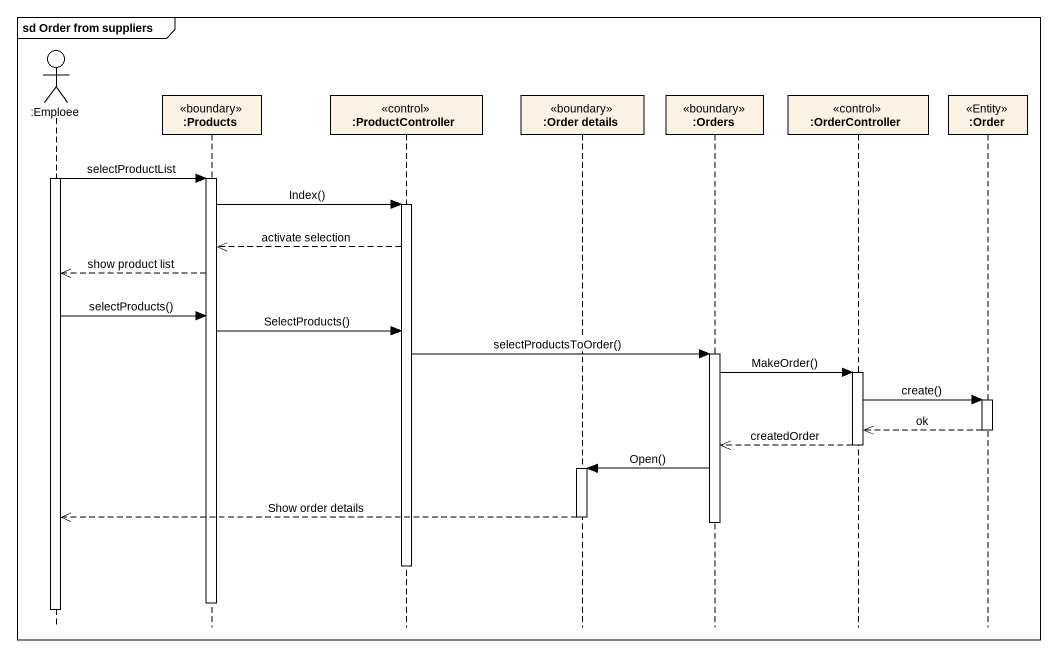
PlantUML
@startuml
mainframe sd Order from suppliers
hide footbox
actor ":Emploee" as Emploee
participant ":Products" as Products <<boundary>>
participant ":ProductController" as ProductController <<control>>
participant ":Order details" as Order_details <<boundary>>
participant ":Orders" as Orders <<boundary>>
participant ":OrderController" as OrderController <<control>>
participant ":Order" as Order <<Entity>>

activate Emploee
Emploee -> Products : selectProductList
activate Products
Products -> ProductController : Index()
activate ProductController
ProductController -->> Products : activate selection
Products -->> Emploee : show product list
Emploee -> Products : selectProducts()
Products -> ProductController : SelectProducts()
ProductController -> Orders : selectProductsToOrder()
activate Orders
Orders -> OrderController : MakeOrder()
activate OrderController
OrderController -> Order : create()
activate Order
Order -->> OrderController : ok
deactivate Order
OrderController -->> Orders : createdOrder
deactivate OrderController
Orders -> Order_details : Open()
activate Order_details
Order_details -->> Emploee : Show order details
deactivate Order_details
deactivate Orders
deactivate ProductController
deactivate Products
deactivate Emploee
@enduml
